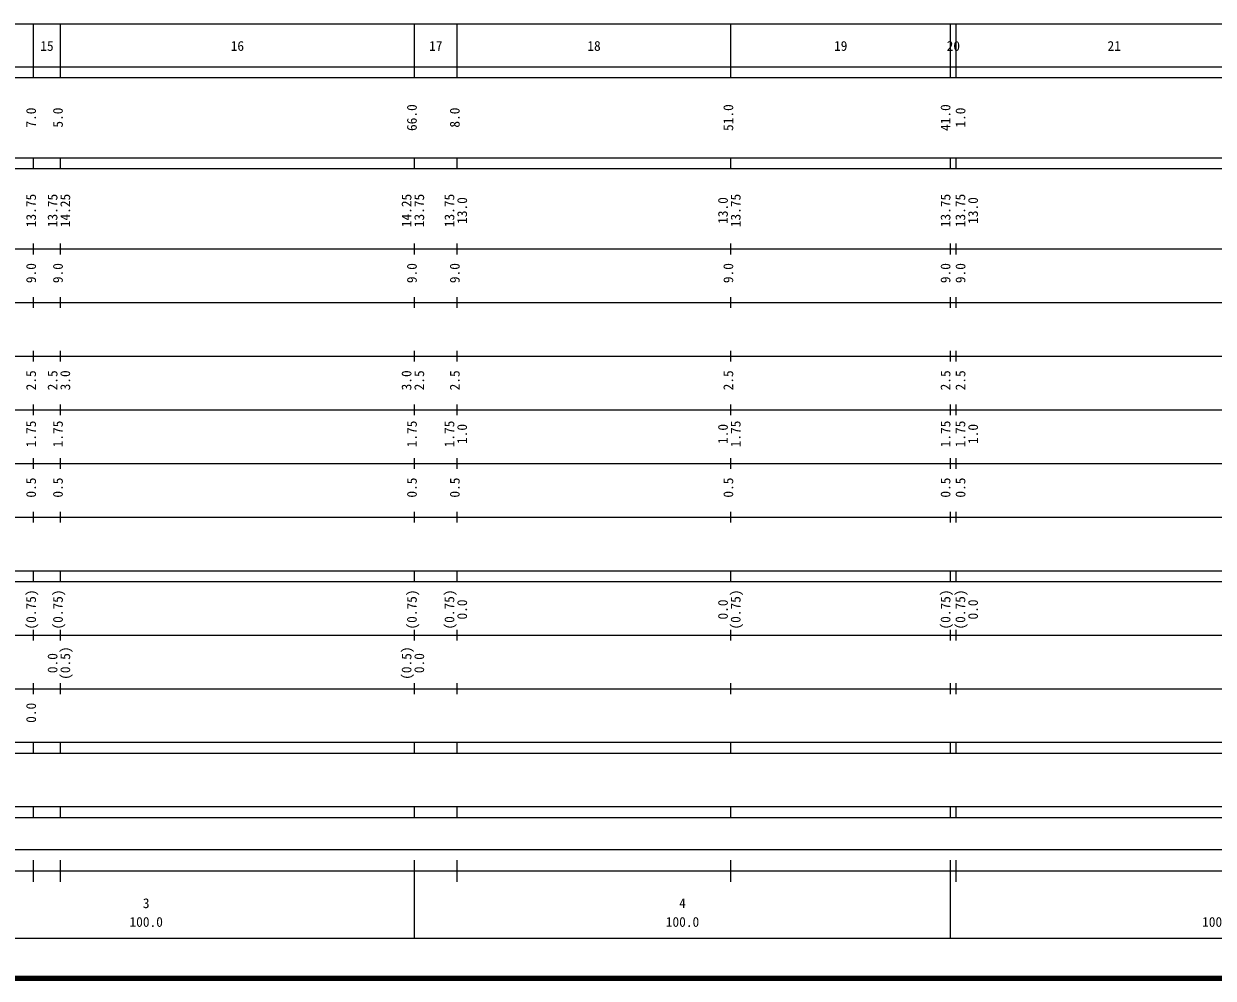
# Model space of a CAD drawing. Units: millimetres on the paper, enlarged 1000 times. Extents: x 40000 to 680000, y 20000 to 380000.
# Drawn here: x 295178 to 516955, y 20000 to 198000 of the extents above; entities that cross this region are included whole.
import ezdxf
from ezdxf.enums import TextEntityAlignment as Align

# ---------------------------------------------------------------- set-up
doc = ezdxf.new("R2010")
doc.units = ezdxf.units.MM
doc.header["$LTSCALE"] = 1000
doc.layers.add('M-TTL', color=2, linetype='Continuous', lineweight=140)
doc.layers.add('M-TTL-BAND', color=7, linetype='Continuous', lineweight=25)
doc.styles.add('ＭＳ ゴシック', font='')
doc.styles.get('ＭＳ ゴシック').set_extended_font_data('MS Gothic')

msp = doc.modelspace()

# ---------------------------------------------------------------- linework, layer by layer
at = {"layer": 'M-TTL'}
msp.add_line((40000, 20000), (680000, 20000), dxfattribs=at)
at = {"layer": 'M-TTL-BAND'}
for p, q in [((68000, 198000), (579000, 198000)), ((297000, 188000), (297000, 198000)), ((302000, 188000), (302000, 198000)), ((368000, 188000), (368000, 198000)), ((376000, 188000), (376000, 198000)), ((427000, 188000), (427000, 198000)), ((468000, 188000), (468000, 198000)), ((469000, 188000), (469000, 198000)), ((40000, 190000), (579000, 190000)), ((40000, 188000), (579000, 188000)), ((40000, 173000), (579000, 173000)), ((297000, 171000), (297000, 173000)), ((302000, 171000), (302000, 173000)), ((368000, 171000), (368000, 173000)), ((376000, 171000), (376000, 173000)), ((427000, 171000), (427000, 173000)), ((468000, 171000), (468000, 173000)), ((469000, 171000), (469000, 173000)), ((40000, 171000), (579000, 171000)), ((40000, 156000), (579000, 156000)), ((297000, 155000), (297000, 157000)), ((302000, 155000), (302000, 157000)), ((368000, 155000), (368000, 157000)), ((376000, 155000), (376000, 157000)), ((427000, 155000), (427000, 157000)), ((468000, 155000), (468000, 157000)), ((469000, 155000), (469000, 157000)), ((297000, 145000), (297000, 147000)), ((302000, 145000), (302000, 147000)), ((368000, 145000), (368000, 147000)), ((376000, 145000), (376000, 147000)), ((427000, 145000), (427000, 147000)), ((468000, 145000), (468000, 147000)), ((469000, 145000), (469000, 147000)), ((46000, 146000), (579000, 146000)), ((52000, 136000), (579000, 136000)), ((297000, 135000), (297000, 137000)), ((302000, 135000), (302000, 137000)), ((368000, 135000), (368000, 137000)), ((376000, 135000), (376000, 137000)), ((427000, 135000), (427000, 137000)), ((468000, 135000), (468000, 137000)), ((469000, 135000), (469000, 137000)), ((297000, 125000), (297000, 127000)), ((302000, 125000), (302000, 127000)), ((368000, 125000), (368000, 127000)), ((376000, 125000), (376000, 127000)), ((427000, 125000), (427000, 127000)), ((468000, 125000), (468000, 127000)), ((469000, 125000), (469000, 127000)), ((46000, 126000), (579000, 126000)), ((52000, 116000), (579000, 116000)), ((297000, 115000), (297000, 117000)), ((302000, 115000), (302000, 117000)), ((368000, 115000), (368000, 117000)), ((376000, 115000), (376000, 117000)), ((427000, 115000), (427000, 117000)), ((468000, 115000), (468000, 117000)), ((469000, 115000), (469000, 117000)), ((297000, 105000), (297000, 107000)), ((302000, 105000), (302000, 107000)), ((368000, 105000), (368000, 107000)), ((376000, 105000), (376000, 107000)), ((427000, 105000), (427000, 107000)), ((468000, 105000), (468000, 107000)), ((469000, 105000), (469000, 107000)), ((46000, 106000), (579000, 106000)), ((40000, 96000), (579000, 96000)), ((297000, 94000), (297000, 96000)), ((302000, 94000), (302000, 96000)), ((368000, 94000), (368000, 96000)), ((376000, 94000), (376000, 96000)), ((427000, 94000), (427000, 96000)), ((468000, 94000), (468000, 96000)), ((469000, 94000), (469000, 96000)), ((40000, 94000), (579000, 94000)), ((297000, 83000), (297000, 85000)), ((302000, 83000), (302000, 85000)), ((368000, 83000), (368000, 85000)), ((376000, 83000), (376000, 85000)), ((427000, 83000), (427000, 85000)), ((468000, 83000), (468000, 85000)), ((469000, 83000), (469000, 85000)), ((49000, 84000), (579000, 84000)), ((40000, 74000), (579000, 74000)), ((297000, 73000), (297000, 75000)), ((302000, 73000), (302000, 75000)), ((368000, 73000), (368000, 75000)), ((376000, 73000), (376000, 75000)), ((427000, 73000), (427000, 75000)), ((468000, 73000), (468000, 75000)), ((469000, 73000), (469000, 75000)), ((40000, 64000), (579000, 64000)), ((297000, 62000), (297000, 64000)), ((302000, 62000), (302000, 64000)), ((368000, 62000), (368000, 64000)), ((376000, 62000), (376000, 64000)), ((427000, 62000), (427000, 64000)), ((468000, 62000), (468000, 64000)), ((469000, 62000), (469000, 64000)), ((40000, 62000), (579000, 62000)), ((40000, 52000), (579000, 52000)), ((297000, 50000), (297000, 52000)), ((302000, 50000), (302000, 52000)), ((368000, 50000), (368000, 52000)), ((376000, 50000), (376000, 52000)), ((427000, 50000), (427000, 52000)), ((468000, 50000), (468000, 52000)), ((469000, 50000), (469000, 52000)), ((40000, 50000), (579000, 50000)), ((71000, 44000), (565000, 44000)), ((40000, 40000), (579000, 40000)), ((297000, 38000), (297000, 42000)), ((302000, 38000), (302000, 42000)), ((368000, 27500), (368000, 42000)), ((376000, 38000), (376000, 42000)), ((427000, 38000), (427000, 42000)), ((468000, 27500), (468000, 42000)), ((469000, 38000), (469000, 42000)), ((68000, 27500), (579000, 27500))]:
    msp.add_line(p, q, dxfattribs=at)

# ---------------------------------------------------------------- texts
at = {"layer": 'M-TTL-BAND', "style": 'ＭＳ ゴシック'}
for s, p in [('15', (299500, 192405)), ('16', (335000, 192405)), ('17', (372000, 192405)), ('18', (401500, 192405)), ('19', (447500, 192405)), ('20', (468500, 192405)), ('21', (498500, 192405)), ('3', (318000, 32523)), ('4', (418000, 32523)), ('100.0', (318000, 29033)), ('100.0', (418000, 29033)), ('100.0', (518000, 29033))]:
    msp.add_text(s, height=1833, dxfattribs=at).set_placement(p, align=Align.BOTTOM_CENTER)
for s, p in [('7.0', (298000, 180500)), ('5.0', (303000, 180500)), ('66.0', (369000, 180500)), ('8.0', (377000, 180500)), ('51.0', (428000, 180500)), ('41.0', (468502, 180500)), ('1.0', (471294, 180500)), ('13.75', (298000, 163174)), ('13.75', (302000, 163174)), ('14.25', (304370, 163174)), ('14.25', (368000, 163174)), ('13.75', (370370, 163174)), ('13.75', (376000, 163174)), ('13.0', (378370, 163174)), ('13.0', (427000, 163174)), ('13.75', (429370, 163174)), ('13.75', (468502, 163174)), ('13.75', (471266, 163174)), ('13.0', (473636, 163174)), ('9.0', (298000, 151500)), ('9.0', (303000, 151500)), ('9.0', (369000, 151500)), ('9.0', (377000, 151500)), ('9.0', (428000, 151500)), ('9.0', (468502, 151500)), ('9.0', (471294, 151500)), ('2.5', (298000, 131500)), ('2.5', (302000, 131500)), ('3.0', (304370, 131500)), ('3.0', (368000, 131500)), ('2.5', (370370, 131500)), ('2.5', (377000, 131500)), ('2.5', (428000, 131500)), ('2.5', (468502, 131500)), ('2.5', (471294, 131500)), ('1.75', (298000, 121500)), ('1.75', (303000, 121500)), ('1.75', (369000, 121500)), ('1.75', (376000, 121500)), ('1.0', (378370, 121500)), ('1.0', (427000, 121500)), ('1.75', (429370, 121500)), ('1.75', (468502, 121500)), ('1.75', (471266, 121500)), ('1.0', (473636, 121500)), ('0.5', (298000, 111500)), ('0.5', (303000, 111500)), ('0.5', (369000, 111500)), ('0.5', (377000, 111500)), ('0.5', (428000, 111500)), ('0.5', (468502, 111500)), ('0.5', (471294, 111500)), ('(0.75)', (298000, 88764)), ('(0.75)', (303000, 88764)), ('(0.75)', (369000, 88764)), ('(0.75)', (376000, 88764)), ('(0.75)', (429370, 88764)), ('(0.75)', (468502, 88764)), ('(0.75)', (471266, 88764)), ('0.0', (378370, 88764)), ('0.0', (427000, 88764)), ('0.0', (473636, 88764)), ('0.0', (302000, 78764)), ('(0.5)', (304370, 78764)), ('(0.5)', (368000, 78764)), ('0.0', (370370, 78764)), ('0.0', (298000, 69500))]:
    msp.add_text(s, height=1833, rotation=90, dxfattribs=at).set_placement(p, align=Align.BOTTOM_CENTER)

doc.saveas('drawing.dxf')
